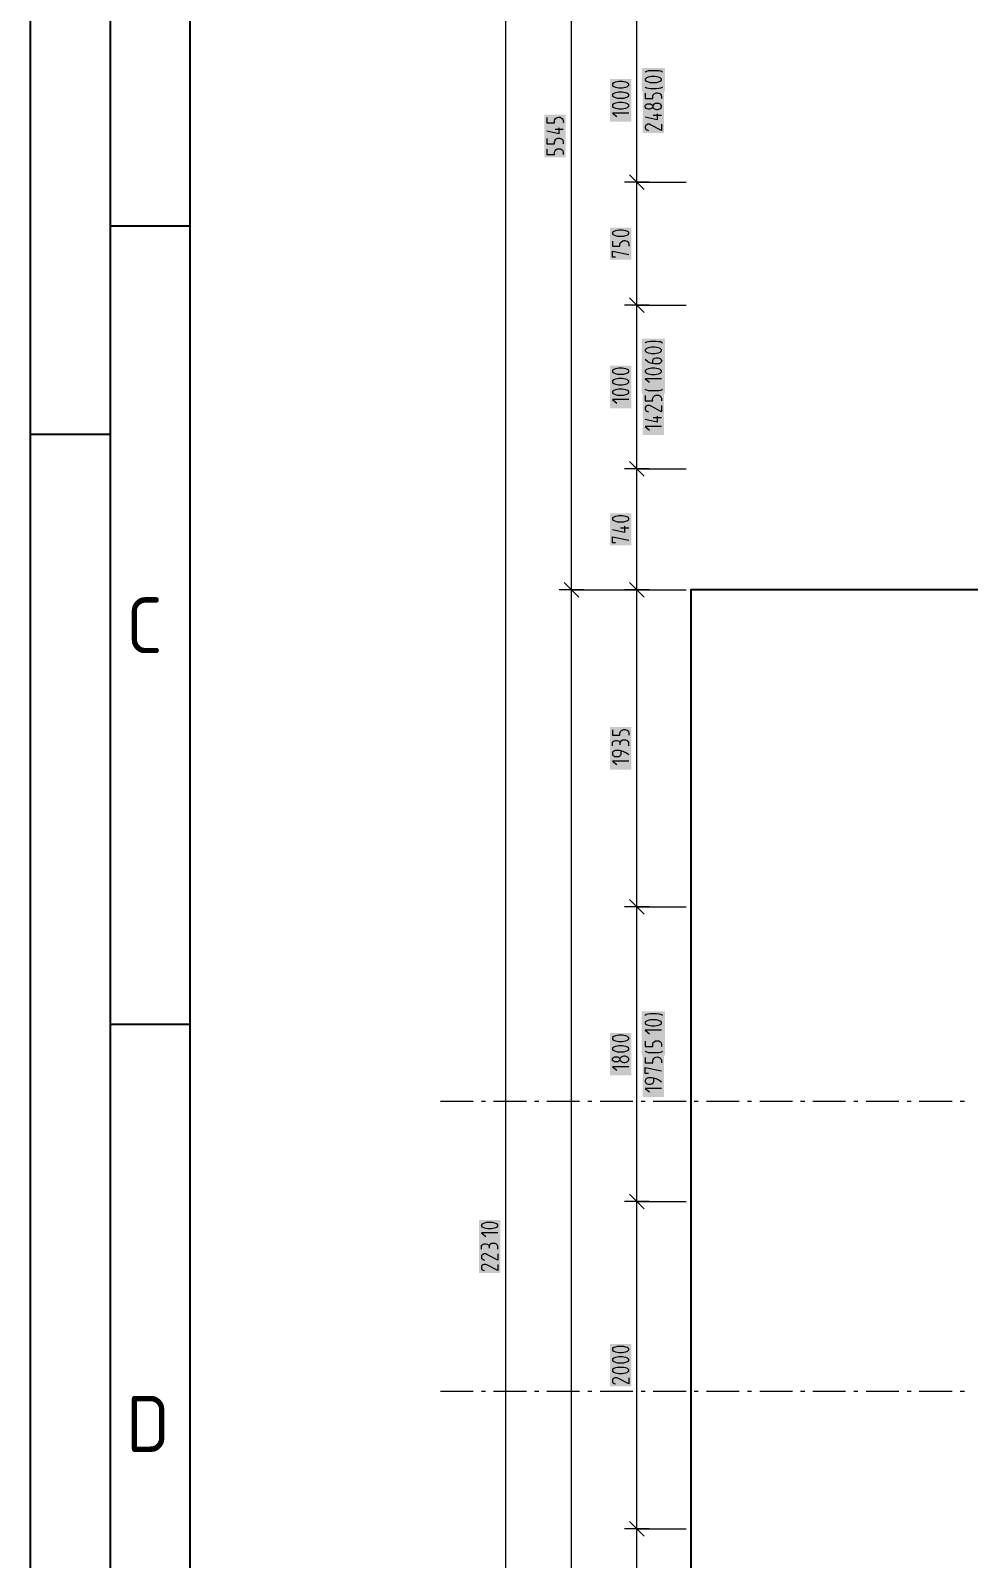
# Model space of a CAD drawing. Header units: millimetres. Extents: x 0 to 594, y 0 to 420.
# Drawn here: x 0 to 58.7, y 226.6 to 322.3 of the extents above; entities that cross this region are included whole.
import ezdxf

# ---------------------------------------------------------------- set-up
doc = ezdxf.new("R2010")
doc.units = ezdxf.units.MM
doc.header["$LTSCALE"] = 8
for name, color, linetype in [('035', 5, 'Continuous'), ('07', 7, 'Continuous'), ('PDF_Koty delkove', 7, 'Continuous'), ('PDF_Obecne 0.25', 7, 'Continuous'), ('PDF_Osy hlavni', 7, 'Continuous')]:
    doc.layers.add(name, color=color, linetype=linetype)
doc.styles.add('ISO Proportional', font='isocp.shx')

# ---------------------------------------------------------------- blocks, each defined once
blk = doc.blocks.new('IEC_border_a2')
at = {"layer": '035'}
for p, q in [((10, 10), (10, 410)), ((9.983, 310.038), (5, 310.038)), ((0, 297), (5, 297)), ((9.983, 260.038), (5, 260.038))]:
    blk.add_line(p, q, dxfattribs=at)
blk.add_lwpolyline([(0, 420), (594, 420), (594, 0), (0, 0)], close=True, dxfattribs=at)
at = {"layer": '07'}
blk.add_lwpolyline([(5, 415), (589, 415), (589, 5), (5, 5)], close=True, dxfattribs=at)
at = {"layer": '035', "style": 'ISO Proportional'}
for s, p in [('C', (6, 283.292)), ('D', (6, 233.292))]:
    blk.add_text(s, height=3.5, dxfattribs=at).set_placement(p)

msp = doc.modelspace()

# ---------------------------------------------------------------- linework, layer by layer
at = {"layer": 'PDF_Koty delkove', "lineweight": 18}
for points in [[(29.763, 131.814), (29.763, 360.489)], [(33.863, 131.814), (33.863, 148.214), (33.863, 287.254), (33.863, 344.089), (33.863, 360.489)], [(37.963, 287.254), (37.963, 294.839), (37.963, 305.089), (37.963, 312.776), (37.963, 323.026), (37.963, 338.554), (37.963, 344.089), (37.963, 354.339), (37.963, 360.489)], [(38.475, 319.669), (38.509, 319.697), (38.578, 319.738), (38.679, 319.765), (38.816, 319.779), (39.158, 319.779), (39.329, 319.765), (39.431, 319.752), (39.5, 319.724), (39.568, 319.669)], [(37.039, 319.078), (36.834, 319.078), (36.733, 319.064), (36.613, 319.037), (36.51, 318.996), (36.442, 318.942), (36.425, 318.914), (36.425, 318.86)], [(36.425, 318.86), (36.442, 318.832), (36.51, 318.778), (36.613, 318.737), (36.733, 318.709), (36.834, 318.695), (37.039, 318.695), (37.142, 318.709), (37.262, 318.737), (37.364, 318.778), (37.433, 318.832), (37.45, 318.86), (37.45, 318.914), (37.433, 318.942), (37.364, 318.996), (37.262, 319.037), (37.142, 319.064), (37.039, 319.078)], [(38.492, 319.26), (38.475, 319.232), (38.475, 319.178), (38.492, 319.15), (38.56, 319.096), (38.663, 319.055), (38.783, 319.027), (38.884, 319.013), (39.089, 319.013), (39.192, 319.027), (39.312, 319.055), (39.414, 319.096), (39.483, 319.15), (39.5, 319.178), (39.5, 319.232), (39.483, 319.26), (39.414, 319.314), (39.312, 319.355), (39.192, 319.382), (39.089, 319.396)], [(39.568, 318.74), (39.5, 318.685), (39.431, 318.658), (39.329, 318.644), (39.158, 318.63), (38.816, 318.63), (38.679, 318.644), (38.578, 318.672), (38.509, 318.713), (38.475, 318.74)], [(39.089, 319.396), (38.884, 319.396), (38.783, 319.382), (38.663, 319.355), (38.56, 319.314), (38.492, 319.26)], [(36.442, 317.628), (36.425, 317.6), (36.425, 317.546), (36.442, 317.518), (36.51, 317.464), (36.613, 317.423), (36.733, 317.395), (36.834, 317.381), (37.039, 317.381), (37.142, 317.395), (37.262, 317.423), (37.364, 317.464), (37.433, 317.518), (37.45, 317.546), (37.45, 317.6), (37.433, 317.628), (37.364, 317.682), (37.262, 317.723), (37.142, 317.75), (37.039, 317.764)], [(37.039, 317.764), (36.834, 317.764), (36.733, 317.75), (36.613, 317.723), (36.51, 317.682), (36.442, 317.628)], [(38.475, 318.347), (38.475, 318.019), (38.953, 318.019), (38.953, 318.156), (38.988, 318.251), (39.039, 318.306), (39.124, 318.36), (39.192, 318.374), (39.26, 318.374), (39.329, 318.36), (39.397, 318.333), (39.448, 318.292), (39.483, 318.238), (39.5, 318.156), (39.5, 318.019)], [(38.953, 317.472), (38.935, 317.445), (38.884, 317.404), (38.816, 317.377), (38.748, 317.363), (38.679, 317.363), (38.611, 317.377), (38.543, 317.404), (38.492, 317.459), (38.475, 317.5), (38.475, 317.554), (38.492, 317.595), (38.543, 317.65), (38.611, 317.677), (38.679, 317.691), (38.748, 317.691), (38.816, 317.677), (38.884, 317.65), (38.935, 317.609), (38.953, 317.582)], [(39.26, 317.718), (39.192, 317.718), (39.107, 317.704), (39.021, 317.664), (38.97, 317.609), (38.953, 317.582), (38.953, 317.472), (38.97, 317.445), (39.021, 317.39), (39.107, 317.349), (39.192, 317.335), (39.26, 317.335), (39.345, 317.349), (39.431, 317.39), (39.483, 317.445), (39.5, 317.5), (39.5, 317.554), (39.483, 317.609)], [(39.483, 317.609), (39.431, 317.664), (39.345, 317.704), (39.26, 317.718)], [(37.45, 317.107), (36.425, 317.107), (36.698, 316.889)], [(39.226, 317.062), (39.226, 316.679), (38.475, 316.844)], [(39.5, 316.953), (38.988, 316.953)], [(33.077, 316.192), (33.077, 315.808), (32.325, 315.974)], [(33.35, 316.083), (32.838, 316.083)], [(39.5, 316.406), (39.5, 316.023), (38.816, 316.379), (38.748, 316.406), (38.645, 316.406), (38.578, 316.379), (38.526, 316.338), (38.492, 316.297), (38.475, 316.242), (38.475, 316.188), (38.492, 316.133), (38.526, 316.092), (38.578, 316.051), (38.679, 316.023)], [(32.325, 315.508), (32.325, 315.179), (32.803, 315.179), (32.803, 315.316), (32.838, 315.412), (32.889, 315.467), (32.974, 315.521), (33.042, 315.535), (33.11, 315.535), (33.179, 315.521), (33.247, 315.494), (33.298, 315.453), (33.333, 315.399), (33.35, 315.316), (33.35, 315.179)], [(32.325, 314.851), (32.325, 314.522), (32.803, 314.522), (32.803, 314.659), (32.838, 314.755), (32.889, 314.81), (32.974, 314.864), (33.042, 314.878), (33.11, 314.878), (33.179, 314.864), (33.247, 314.837), (33.298, 314.796), (33.333, 314.742), (33.35, 314.659), (33.35, 314.522)], [(38.424, 312.315), (37.501, 313.237)], [(38.731, 312.776), (37.963, 312.776), (37.194, 312.776)], [(37.963, 312.776), (39.328, 312.776), (39.364, 312.776), (39.619, 312.776), (39.657, 312.776), (41.038, 312.776)], [(36.425, 309.097), (36.425, 308.769), (36.903, 308.769), (36.903, 308.906), (36.938, 309.001), (36.989, 309.056), (37.074, 309.11), (37.142, 309.124), (37.21, 309.124), (37.279, 309.11), (37.347, 309.083), (37.398, 309.042), (37.433, 308.988), (37.45, 308.906), (37.45, 308.769)], [(36.629, 308.084), (36.425, 308.084), (36.425, 308.467), (37.45, 308.249)], [(38.424, 304.627), (37.501, 305.55)], [(38.731, 305.089), (37.963, 305.089), (37.194, 305.089)], [(37.963, 305.089), (39.254, 305.089), (39.289, 305.089), (39.532, 305.089), (39.569, 305.089), (41.038, 305.089)], [(38.475, 302.716), (38.509, 302.744), (38.578, 302.785), (38.679, 302.812), (38.816, 302.826), (39.158, 302.826), (39.329, 302.812), (39.431, 302.798)], [(39.431, 302.798), (39.5, 302.771), (39.568, 302.716)], [(39.004, 301.719), (39.039, 301.746), (39.089, 301.773), (39.158, 301.787), (39.294, 301.787), (39.363, 301.773), (39.414, 301.746), (39.448, 301.719), (39.483, 301.678), (39.5, 301.623), (39.5, 301.569), (39.483, 301.514), (39.448, 301.473), (39.414, 301.446), (39.363, 301.418), (39.294, 301.404), (39.055, 301.404), (38.816, 301.459), (38.645, 301.541), (38.475, 301.678)], [(38.953, 301.432), (38.953, 301.623), (38.97, 301.678), (39.004, 301.719)], [(37.039, 300.484), (36.834, 300.484), (36.733, 300.47), (36.613, 300.443), (36.51, 300.402), (36.442, 300.348), (36.425, 300.32), (36.425, 300.266), (36.442, 300.238), (36.51, 300.183), (36.613, 300.142), (36.733, 300.114), (36.834, 300.1), (37.039, 300.1), (37.142, 300.114), (37.262, 300.142), (37.364, 300.183), (37.433, 300.238), (37.45, 300.266)], [(37.45, 300.266), (37.45, 300.32), (37.433, 300.348), (37.364, 300.402), (37.262, 300.443), (37.142, 300.47), (37.039, 300.484)], [(39.5, 300.475), (38.475, 300.475), (38.748, 300.257)], [(39.568, 299.819), (39.5, 299.764), (39.431, 299.737), (39.329, 299.723), (39.158, 299.709), (38.816, 299.709), (38.679, 299.723), (38.578, 299.751), (38.509, 299.792), (38.475, 299.819)], [(37.45, 299.17), (36.425, 299.17), (36.698, 298.951)], [(39.5, 298.797), (39.5, 298.414), (38.816, 298.77), (38.748, 298.797), (38.645, 298.797), (38.578, 298.77), (38.526, 298.729), (38.492, 298.688), (38.475, 298.633), (38.475, 298.579), (38.492, 298.524), (38.526, 298.483), (38.578, 298.442), (38.679, 298.414)], [(39.226, 298.141), (39.226, 297.758), (38.475, 297.923)], [(39.5, 298.032), (38.988, 298.032)], [(39.5, 297.485), (38.475, 297.485), (38.748, 297.267)], [(38.731, 294.839), (37.963, 294.839), (37.194, 294.839)], [(38.424, 294.377), (37.501, 295.3)], [(37.963, 294.839), (39.156, 294.839), (39.188, 294.839), (39.417, 294.839), (39.451, 294.839), (39.627, 294.839), (39.662, 294.839), (41.038, 294.839)], [(37.039, 291.895), (36.834, 291.895), (36.733, 291.881), (36.613, 291.854), (36.51, 291.813), (36.442, 291.759), (36.425, 291.731), (36.425, 291.677), (36.442, 291.649), (36.51, 291.595), (36.613, 291.553), (36.733, 291.526), (36.834, 291.512), (37.039, 291.512), (37.142, 291.526), (37.262, 291.553), (37.364, 291.595), (37.433, 291.649), (37.45, 291.677), (37.45, 291.731), (37.433, 291.759), (37.364, 291.813), (37.262, 291.854), (37.142, 291.881), (37.039, 291.895)], [(37.176, 291.238), (37.176, 290.855), (36.425, 291.02)], [(37.45, 291.129), (36.938, 291.129)], [(36.629, 290.197), (36.425, 290.197), (36.425, 290.581), (37.45, 290.363)], [(34.631, 287.254), (33.863, 287.254), (33.094, 287.254)], [(34.324, 286.792), (33.401, 287.715)], [(33.863, 287.254), (38.514, 287.254)], [(38.731, 287.254), (37.963, 287.254), (37.194, 287.254)], [(38.424, 286.792), (37.501, 287.715)], [(37.963, 287.254), (39.082, 287.254), (39.113, 287.254), (39.332, 287.254), (39.364, 287.254), (39.532, 287.254), (39.565, 287.254), (41.038, 287.254)], [(37.963, 131.814), (37.963, 134.994), (37.963, 135.514), (37.963, 137.964), (37.963, 144.865), (37.963, 145.067), (37.963, 148.214), (37.963, 152.989), (37.963, 153.051), (37.963, 160.577), (37.963, 160.893), (37.963, 169.601), (37.963, 170.217), (37.963, 173.721), (37.963, 174.474), (37.963, 177.737), (37.963, 180.396), (37.963, 181.372), (37.963, 196.186), (37.963, 218.221), (37.963, 228.47), (37.963, 248.97), (37.963, 267.42), (37.963, 287.254)], [(36.425, 278.487), (36.425, 278.159), (36.903, 278.159), (36.903, 278.296), (36.938, 278.391), (36.989, 278.446), (37.074, 278.5), (37.142, 278.514), (37.21, 278.514), (37.279, 278.5), (37.347, 278.473), (37.398, 278.432), (37.433, 278.378), (37.45, 278.296), (37.45, 278.159)], [(36.425, 277.502), (36.425, 277.666), (36.442, 277.721), (36.476, 277.775), (36.528, 277.803), (36.629, 277.83), (36.698, 277.83), (36.8, 277.803), (36.869, 277.748), (36.903, 277.666), (36.903, 277.557)], [(37.45, 277.502), (37.45, 277.693), (37.415, 277.761), (37.364, 277.816), (37.279, 277.843), (37.21, 277.857), (37.142, 277.857), (37.057, 277.843), (36.989, 277.816), (36.938, 277.761), (36.903, 277.666)], [(37.45, 276.927), (37.279, 277.064), (37.108, 277.146), (36.869, 277.2), (36.629, 277.2), (36.562, 277.186), (36.51, 277.159), (36.476, 277.132), (36.442, 277.091), (36.425, 277.036), (36.425, 276.982), (36.442, 276.927), (36.476, 276.886), (36.51, 276.859), (36.562, 276.831), (36.629, 276.817), (36.766, 276.817), (36.834, 276.831), (36.903, 276.859), (36.954, 276.927), (36.971, 276.982), (36.971, 277.173)], [(37.45, 276.543), (36.425, 276.543), (36.698, 276.325)], [(38.424, 266.959), (37.501, 267.881)], [(38.731, 267.42), (37.963, 267.42), (37.194, 267.42)], [(37.963, 267.42), (38.891, 267.42), (38.918, 267.42), (39.108, 267.42), (39.136, 267.42), (39.283, 267.42), (39.311, 267.42), (41.038, 267.42)], [(38.475, 260.619), (38.509, 260.647), (38.578, 260.688), (38.679, 260.715), (38.816, 260.729), (39.158, 260.729), (39.329, 260.715), (39.431, 260.702), (39.5, 260.674), (39.568, 260.619)], [(39.089, 260.346), (38.884, 260.346), (38.783, 260.332), (38.663, 260.305), (38.56, 260.264), (38.492, 260.21), (38.475, 260.182), (38.475, 260.128), (38.492, 260.1), (38.56, 260.046), (38.663, 260.005), (38.783, 259.977), (38.884, 259.963), (39.089, 259.963), (39.192, 259.977)], [(39.192, 259.977), (39.312, 260.005), (39.414, 260.046), (39.483, 260.1), (39.5, 260.128), (39.5, 260.182), (39.483, 260.21), (39.414, 260.264), (39.312, 260.305), (39.192, 260.332), (39.089, 260.346)], [(36.613, 259.332), (36.51, 259.291), (36.442, 259.236), (36.425, 259.208), (36.425, 259.154), (36.442, 259.126), (36.51, 259.072), (36.613, 259.031), (36.733, 259.003), (36.834, 258.989), (37.039, 258.989), (37.142, 259.003), (37.262, 259.031), (37.364, 259.072), (37.433, 259.126), (37.45, 259.154), (37.45, 259.208), (37.433, 259.236), (37.364, 259.291), (37.262, 259.332), (37.142, 259.359), (37.039, 259.373)], [(37.039, 259.373), (36.834, 259.373), (36.733, 259.359), (36.613, 259.332)], [(39.5, 259.69), (38.475, 259.69), (38.748, 259.472)], [(38.475, 259.007), (38.475, 258.679), (38.953, 258.679), (38.953, 258.816), (38.988, 258.911), (39.039, 258.966), (39.124, 259.02), (39.192, 259.034), (39.26, 259.034), (39.329, 259.02), (39.397, 258.993), (39.448, 258.952), (39.483, 258.898), (39.5, 258.816), (39.5, 258.679)], [(39.568, 258.379), (39.5, 258.324), (39.431, 258.297), (39.329, 258.283), (39.158, 258.269), (38.816, 258.269), (38.679, 258.283), (38.578, 258.31), (38.509, 258.351), (38.475, 258.379)], [(36.903, 257.812), (36.885, 257.785), (36.834, 257.744), (36.766, 257.717), (36.698, 257.703), (36.629, 257.703), (36.562, 257.717), (36.493, 257.744), (36.442, 257.799), (36.425, 257.84), (36.425, 257.894), (36.442, 257.935), (36.493, 257.99), (36.562, 258.018), (36.629, 258.032), (36.698, 258.032), (36.766, 258.018), (36.834, 257.99), (36.885, 257.949), (36.903, 257.922)], [(37.45, 257.402), (36.425, 257.402), (36.698, 257.183)], [(37.21, 258.059), (37.142, 258.059), (37.057, 258.045), (36.971, 258.004), (36.92, 257.949), (36.903, 257.922), (36.903, 257.812), (36.92, 257.785), (36.971, 257.73), (37.057, 257.689), (37.142, 257.675), (37.21, 257.675), (37.295, 257.689), (37.381, 257.73), (37.433, 257.785), (37.45, 257.84), (37.45, 257.894)], [(37.45, 257.894), (37.433, 257.949), (37.381, 258.004), (37.295, 258.045), (37.21, 258.059)], [(38.679, 256.974), (38.475, 256.974), (38.475, 257.357), (39.5, 257.139)], [(39.5, 256.428), (39.329, 256.565), (39.158, 256.647), (38.919, 256.701), (38.679, 256.701), (38.611, 256.687), (38.56, 256.66), (38.526, 256.633), (38.492, 256.592), (38.475, 256.537), (38.475, 256.483), (38.492, 256.428), (38.526, 256.387), (38.56, 256.36), (38.611, 256.332), (38.679, 256.318), (38.816, 256.318), (38.884, 256.332), (38.953, 256.36), (39.004, 256.428), (39.021, 256.483), (39.021, 256.674)], [(39.5, 256.045), (38.475, 256.045), (38.748, 255.827)], [(38.731, 248.97), (37.963, 248.97), (37.194, 248.97)], [(38.424, 248.509), (37.501, 249.432)], [(37.963, 248.97), (38.713, 248.97), (38.736, 248.97), (38.9, 248.97), (38.925, 248.97), (39.051, 248.97), (39.075, 248.97), (39.544, 248.97), (39.566, 248.97), (41.038, 248.97)], [(29.25, 247.001), (28.225, 247.001), (28.498, 246.782)], [(28.225, 245.988), (28.225, 246.152), (28.242, 246.207), (28.276, 246.261), (28.328, 246.289), (28.429, 246.316), (28.498, 246.316), (28.6, 246.289), (28.669, 246.234), (28.703, 246.152), (28.703, 246.043)], [(29.079, 246.33), (29.01, 246.343), (28.942, 246.343), (28.857, 246.33), (28.789, 246.302), (28.738, 246.247), (28.703, 246.152)], [(29.25, 245.988), (29.25, 246.179), (29.215, 246.247), (29.164, 246.302), (29.079, 246.33)], [(29.25, 245.686), (29.25, 245.303), (28.567, 245.659), (28.498, 245.686), (28.395, 245.686), (28.328, 245.659), (28.276, 245.618), (28.242, 245.577), (28.225, 245.522), (28.225, 245.468), (28.242, 245.413), (28.276, 245.372), (28.328, 245.331), (28.429, 245.303)], [(29.25, 245.029), (29.25, 244.646), (28.567, 245.002), (28.498, 245.029), (28.395, 245.029), (28.328, 245.002), (28.276, 244.961), (28.242, 244.92), (28.225, 244.865), (28.225, 244.811), (28.242, 244.756), (28.276, 244.715), (28.328, 244.674), (28.429, 244.646)], [(37.039, 239.241), (36.834, 239.241), (36.733, 239.227), (36.613, 239.2), (36.51, 239.159), (36.442, 239.104), (36.425, 239.077), (36.425, 239.022), (36.442, 238.994), (36.51, 238.94), (36.613, 238.899), (36.733, 238.871), (36.834, 238.857), (37.039, 238.857), (37.142, 238.871), (37.262, 238.899), (37.364, 238.94)], [(37.364, 238.94), (37.433, 238.994), (37.45, 239.022), (37.45, 239.077), (37.433, 239.104), (37.364, 239.159), (37.262, 239.2), (37.142, 239.227), (37.039, 239.241)], [(36.698, 237.927), (36.595, 237.927), (36.528, 237.9), (36.476, 237.859), (36.442, 237.818), (36.425, 237.762), (36.425, 237.708), (36.442, 237.653), (36.476, 237.612), (36.528, 237.571), (36.629, 237.543)], [(37.45, 237.927), (37.45, 237.543), (36.766, 237.9), (36.698, 237.927)], [(38.424, 228.009), (37.501, 228.932)], [(38.731, 228.47), (37.963, 228.47), (37.194, 228.47)], [(37.963, 228.47), (38.516, 228.47), (38.535, 228.47), (38.669, 228.47), (38.689, 228.47)], [(38.689, 228.47), (38.793, 228.47), (38.813, 228.47), (39.198, 228.47), (39.217, 228.47), (41.038, 228.47)]]:
    msp.add_lwpolyline(points, dxfattribs=at)
for points in [[(37.039, 318.421), (36.834, 318.421), (36.733, 318.407), (36.613, 318.38), (36.51, 318.339), (36.442, 318.285), (36.425, 318.257), (36.425, 318.203), (36.442, 318.175), (36.51, 318.121), (36.613, 318.08), (36.733, 318.052), (36.834, 318.038), (37.039, 318.038), (37.142, 318.052), (37.262, 318.08), (37.364, 318.121), (37.433, 318.175), (37.45, 318.203), (37.45, 318.257), (37.433, 318.285), (37.364, 318.339), (37.262, 318.38), (37.142, 318.407)], [(37.039, 309.781), (36.834, 309.781), (36.733, 309.767), (36.613, 309.74), (36.51, 309.699), (36.442, 309.645), (36.425, 309.617), (36.425, 309.563), (36.442, 309.535), (36.51, 309.481), (36.613, 309.44), (36.733, 309.412), (36.834, 309.398), (37.039, 309.398), (37.142, 309.412), (37.262, 309.44), (37.364, 309.481), (37.433, 309.535), (37.45, 309.563), (37.45, 309.617), (37.433, 309.645), (37.364, 309.699), (37.262, 309.74), (37.142, 309.767)], [(39.089, 302.443), (38.884, 302.443), (38.783, 302.429), (38.663, 302.402), (38.56, 302.361), (38.492, 302.307), (38.475, 302.279), (38.475, 302.225), (38.492, 302.197), (38.56, 302.143), (38.663, 302.102), (38.783, 302.074), (38.884, 302.06), (39.089, 302.06), (39.192, 302.074), (39.312, 302.102), (39.414, 302.143), (39.483, 302.197), (39.5, 302.225), (39.5, 302.279), (39.483, 302.307), (39.414, 302.361), (39.312, 302.402), (39.192, 302.429)], [(37.039, 301.141), (36.834, 301.141), (36.733, 301.127), (36.613, 301.1), (36.51, 301.059), (36.442, 301.005), (36.425, 300.977), (36.425, 300.923), (36.442, 300.895), (36.51, 300.84), (36.613, 300.799), (36.733, 300.771), (36.834, 300.758), (37.039, 300.758), (37.142, 300.771), (37.262, 300.799), (37.364, 300.84), (37.433, 300.895), (37.45, 300.923), (37.45, 300.977), (37.433, 301.005), (37.364, 301.059), (37.262, 301.1), (37.142, 301.127)], [(39.089, 301.131), (38.884, 301.131), (38.783, 301.117), (38.663, 301.09), (38.56, 301.049), (38.492, 300.995), (38.475, 300.967), (38.475, 300.913), (38.492, 300.885), (38.56, 300.831), (38.663, 300.79), (38.783, 300.762), (38.884, 300.748), (39.089, 300.748), (39.192, 300.762), (39.312, 300.79), (39.414, 300.831), (39.483, 300.885), (39.5, 300.913), (39.5, 300.967), (39.483, 300.995), (39.414, 301.049), (39.312, 301.09), (39.192, 301.117)], [(37.039, 299.827), (36.834, 299.827), (36.733, 299.813), (36.613, 299.786), (36.51, 299.745), (36.442, 299.691), (36.425, 299.663), (36.425, 299.609), (36.442, 299.581), (36.51, 299.526), (36.613, 299.485), (36.733, 299.457), (36.834, 299.443), (37.039, 299.443), (37.142, 299.457), (37.262, 299.485), (37.364, 299.526), (37.433, 299.581), (37.45, 299.609), (37.45, 299.663), (37.433, 299.691), (37.364, 299.745), (37.262, 299.786), (37.142, 299.813)], [(37.039, 258.716), (36.834, 258.716), (36.733, 258.702), (36.613, 258.675), (36.51, 258.634), (36.442, 258.579), (36.425, 258.551), (36.425, 258.497), (36.442, 258.469), (36.51, 258.415), (36.613, 258.374), (36.733, 258.346), (36.834, 258.332), (37.039, 258.332), (37.142, 258.346), (37.262, 258.374), (37.364, 258.415), (37.433, 258.469), (37.45, 258.497), (37.45, 258.551), (37.433, 258.579), (37.364, 258.634), (37.262, 258.675), (37.142, 258.702)], [(28.839, 247.658), (28.634, 247.658), (28.533, 247.644), (28.413, 247.617), (28.31, 247.575), (28.242, 247.521), (28.225, 247.493), (28.225, 247.439), (28.242, 247.411), (28.31, 247.357), (28.413, 247.316), (28.533, 247.288), (28.634, 247.274), (28.839, 247.274), (28.942, 247.288), (29.062, 247.316), (29.164, 247.357), (29.233, 247.411), (29.25, 247.439), (29.25, 247.493), (29.233, 247.521), (29.164, 247.575), (29.062, 247.617), (28.942, 247.644)], [(37.039, 239.898), (36.834, 239.898), (36.733, 239.884), (36.613, 239.857), (36.51, 239.816), (36.442, 239.762), (36.425, 239.734), (36.425, 239.679), (36.442, 239.651), (36.51, 239.597), (36.613, 239.556), (36.733, 239.528), (36.834, 239.514), (37.039, 239.514), (37.142, 239.528), (37.262, 239.556), (37.364, 239.597), (37.433, 239.651), (37.45, 239.679), (37.45, 239.734), (37.433, 239.762), (37.364, 239.816), (37.262, 239.857), (37.142, 239.884)], [(37.039, 238.584), (36.834, 238.584), (36.733, 238.57), (36.613, 238.543), (36.51, 238.502), (36.442, 238.447), (36.425, 238.42), (36.425, 238.365), (36.442, 238.337), (36.51, 238.283), (36.613, 238.242), (36.733, 238.214), (36.834, 238.2), (37.039, 238.2), (37.142, 238.214), (37.262, 238.242), (37.364, 238.283), (37.433, 238.337), (37.45, 238.365), (37.45, 238.42), (37.433, 238.447), (37.364, 238.502), (37.262, 238.543), (37.142, 238.57)]]:
    msp.add_lwpolyline(points, close=True, dxfattribs=at)
for points in [[(32.325, 316.822), (32.325, 316.493), (32.803, 316.493), (32.803, 316.631, -1.034055), (33.35, 316.493)], [(38.475, 299.426), (38.475, 299.098), (38.953, 299.098, -1.304839), (39.5, 299.098)], [(38.475, 257.986), (38.475, 257.658), (38.953, 257.658), (38.953, 257.795, -1.032712), (39.5, 257.658)]]:
    msp.add_lwpolyline(points, format="xyb", dxfattribs=at)
at = {"layer": 'PDF_Koty delkove', "color": 7, "lineweight": 18, "true_color": 0xffffff, "transparency": 33554559}
for points in [[(39.722, 318.477), (39.722, 319.932), (38.253, 318.477), (38.253, 319.932)], [(37.604, 316.57), (37.604, 319.232), (36.271, 316.57), (36.271, 319.232)], [(39.654, 315.87), (39.654, 318.528), (38.321, 315.87), (38.321, 318.528)], [(33.504, 314.341), (33.504, 317.003), (32.171, 314.341), (32.171, 317.003)], [(37.604, 307.93), (37.604, 309.935), (36.271, 307.93), (36.271, 309.935)], [(39.722, 299.555), (39.722, 302.979), (38.253, 299.555), (38.253, 302.979)], [(37.604, 298.633), (37.604, 301.295), (36.271, 298.633), (36.271, 301.295)], [(39.654, 296.948), (39.654, 299.607), (38.321, 296.948), (38.321, 299.607)], [(37.604, 290.044), (37.604, 292.049), (36.271, 290.044), (36.271, 292.049)], [(37.604, 276.006), (37.604, 278.668), (36.271, 276.006), (36.271, 278.668)], [(39.722, 258.115), (39.722, 260.882), (38.253, 258.115), (38.253, 260.882)], [(37.604, 256.864), (37.604, 259.526), (36.271, 256.864), (36.271, 259.526)], [(39.654, 255.508), (39.654, 258.166), (38.321, 255.508), (38.321, 258.166)], [(29.404, 244.492), (29.404, 247.811), (28.072, 244.492), (28.072, 247.811)], [(37.604, 237.389), (37.604, 240.051), (36.271, 237.389), (36.271, 240.051)]]:
    msp.add_solid(points, dxfattribs=at)
at = {"layer": 'PDF_Obecne 0.25', "lineweight": 25}
msp.add_lwpolyline([(61.629, 287.254), (41.334, 287.254), (41.334, 177.737), (61.629, 177.737)], dxfattribs=at)
at = {"layer": 'PDF_Osy hlavni', "lineweight": 18}
for points in [[(27.713, 255.223), (25.663, 255.223)], [(28.482, 255.223), (28.225, 255.223)], [(31.044, 255.223), (28.994, 255.223)], [(31.813, 255.223), (31.557, 255.223)], [(34.375, 255.223), (32.325, 255.223)], [(35.144, 255.223), (34.888, 255.223)], [(37.706, 255.223), (35.656, 255.223)], [(38.475, 255.223), (38.219, 255.223)], [(41.038, 255.223), (38.988, 255.223)], [(41.806, 255.223), (41.55, 255.223)], [(44.369, 255.223), (42.319, 255.223)], [(45.138, 255.223), (44.881, 255.223)], [(47.7, 255.223), (45.65, 255.223)], [(48.469, 255.223), (48.213, 255.223)], [(51.031, 255.223), (48.981, 255.223)], [(51.8, 255.223), (51.544, 255.223)], [(54.363, 255.223), (52.313, 255.223)], [(55.131, 255.223), (54.875, 255.223)], [(57.694, 255.223), (55.644, 255.223)], [(58.463, 255.223), (58.206, 255.223)], [(27.713, 237.08), (25.663, 237.08)], [(28.482, 237.08), (28.225, 237.08)], [(31.044, 237.08), (28.994, 237.08)], [(31.813, 237.08), (31.557, 237.08)], [(34.375, 237.08), (32.325, 237.08)], [(35.144, 237.08), (34.888, 237.08)], [(37.706, 237.08), (35.656, 237.08)], [(38.475, 237.08), (38.219, 237.08)], [(41.038, 237.08), (38.988, 237.08)], [(41.806, 237.08), (41.55, 237.08)], [(44.369, 237.08), (42.319, 237.08)], [(45.138, 237.08), (44.881, 237.08)], [(47.7, 237.08), (45.65, 237.08)], [(48.469, 237.08), (48.213, 237.08)], [(51.031, 237.08), (48.981, 237.08)], [(51.8, 237.08), (51.544, 237.08)], [(54.363, 237.08), (52.313, 237.08)], [(55.131, 237.08), (54.875, 237.08)], [(57.694, 237.08), (55.644, 237.08)], [(58.463, 237.08), (58.206, 237.08)]]:
    msp.add_lwpolyline(points, dxfattribs=at)

# ---------------------------------------------------------------- block references
msp.add_blockref('IEC_border_a2', (0, 0))

doc.saveas('drawing.dxf')
